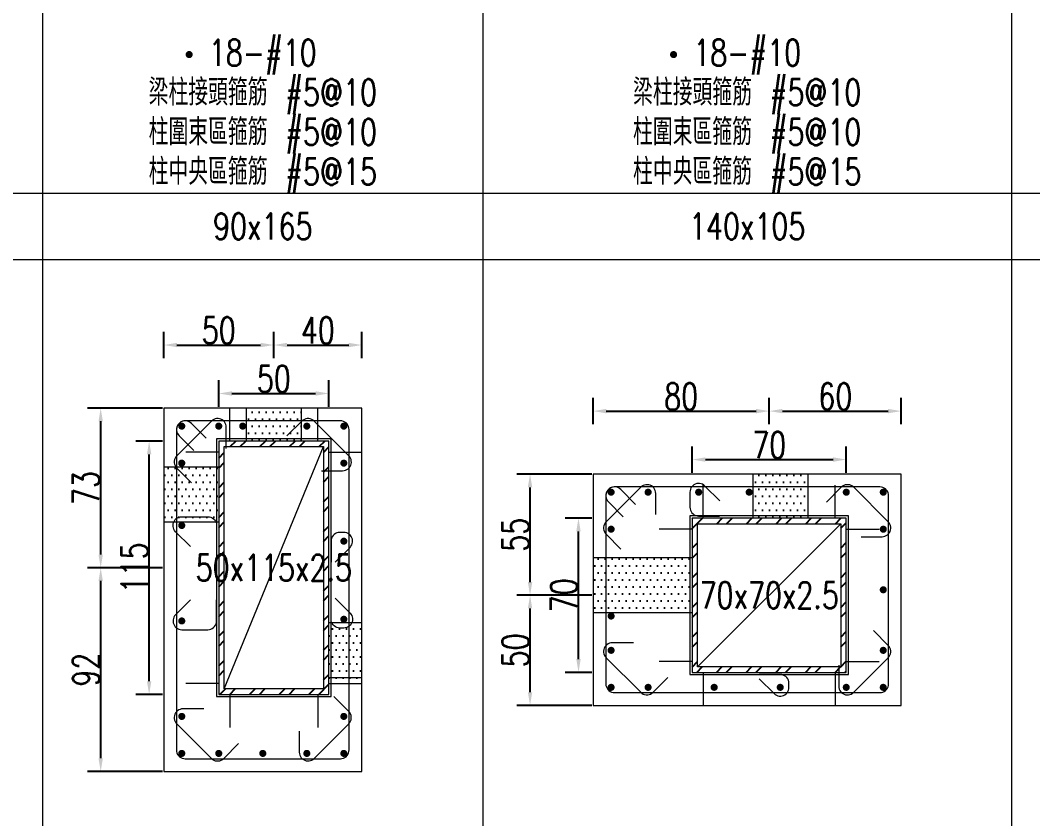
# Model space of a CAD drawing. Header units: millimetres. Extents: x 0 to 3905, y 0 to 8880.
# Drawn here: x 459.8 to 919.7, y 952 to 1314.6 of the extents above; entities that cross this region are included whole.
import ezdxf
from ezdxf.enums import TextEntityAlignment as Align

# ---------------------------------------------------------------- set-up
doc = ezdxf.new("R2010")
doc.units = ezdxf.units.MM
doc.layers.get('DEFPOINTS').update_dxf_attribs({"color": 3})
for name, color, linetype in [('Hatch線', 6, 'Continuous'), ('TC-鋼粱', 132, 'Continuous'), ('主筋斷面', 2, 'Continuous'), ('文字-主筋根數', 7, 'Continuous'), ('文字-剪力筋 中央區', 7, 'Continuous'), ('文字-剪力筋-BC', 7, 'Continuous'), ('文字-剪力筋-圍束區', 7, 'Continuous'), ('文字-斷面尺寸', 7, 'Continuous'), ('文字-輔助字', 7, 'Continuous'), ('柱斷面線', 4, 'Continuous'), ('標註字', 4, 'Continuous'), ('箍筋線', 1, 'Continuous'), ('網格線', 7, 'Continuous'), ('鋼柱', 11, 'Continuous')]:
    doc.layers.add(name, color=color, linetype=linetype)
doc.styles.add('note', font='txt.shx', dxfattribs={"width": 0.75, "height": 12})
doc.styles.add('txt', font='txt.shx', dxfattribs={"height": 0.2, "bigfont": 'chineset.shx'})
doc.dimstyles.new('RCAD_DIM', dxfattribs={"dimtxt": 12, "dimasz": 6, "dimexe": 6, "dimexo": 0.625, "dimtad": 1, "dimdec": 0, "dimdsep": 46, "dimtxsty": 'note', "dimcen": 2.5, "dimclrd": 256, "dimclre": 256, "dimclrt": 256, "dimadec": 0, "dimazin": 0, "dimtfac": 1, "dimtmove": 0, "dimatfit": 3, "dimfxl": 0, "dimtolj": 1, "dimarcsym": 0})

# ---------------------------------------------------------------- blocks, each defined once
blk = doc.blocks.new('*D294')
at = {"layer": 'DEFPOINTS', "color": 0}
for p in [(600, 1145.12), (550, 1138.5), (600, 1138.5)]:
    blk.add_point(p, dxfattribs=at)
at = {"layer": '標註字', "lineweight": -2}
for p, q in [((550, 1139.12), (550, 1151.12)), ((600, 1139.12), (600, 1151.12)), ((556, 1145.12), (594, 1145.12))]:
    blk.add_line(p, q, dxfattribs=at)
at = {"layer": '標註字'}
for points in [[(556, 1146.12), (556, 1144.12), (550, 1145.12)], [(594, 1144.12), (594, 1146.12), (600, 1145.12)]]:
    blk.add_solid(points, dxfattribs=at)
at = {"layer": '標註字', "insert": (575, 1151.75), "char_height": 12, "attachment_point": 5, "style": 'note'}
blk.add_mtext('\\A1;50', dxfattribs=at)
blk = doc.blocks.new('*D295')
at = {"layer": 'DEFPOINTS', "color": 0}
for p in [(518.38, 1123.49), (525, 1123.49), (525, 1008.49)]:
    blk.add_point(p, dxfattribs=at)
at = {"layer": '標註字', "lineweight": -2}
for p, q in [((524.38, 1123.49), (512.38, 1123.49)), ((518.38, 1014.49), (518.38, 1117.49)), ((524.38, 1008.49), (512.38, 1008.49))]:
    blk.add_line(p, q, dxfattribs=at)
at = {"layer": '標註字'}
for points in [[(519.38, 1117.49), (517.38, 1117.49), (518.38, 1123.49)], [(517.38, 1014.49), (519.38, 1014.49), (518.38, 1008.49)]]:
    blk.add_solid(points, dxfattribs=at)
at = {"layer": '標註字', "insert": (511.75, 1065.99), "char_height": 12, "attachment_point": 5, "rotation": 90, "style": 'note'}
blk.add_mtext('\\A1;115', dxfattribs=at)
blk = doc.blocks.new('*D296')
at = {"layer": 'DEFPOINTS', "color": 0}
for p in [(575, 1167.12), (525, 1160.5), (575, 1160.5)]:
    blk.add_point(p, dxfattribs=at)
at = {"layer": '標註字', "lineweight": -2}
for p, q in [((525, 1161.12), (525, 1173.12)), ((575, 1161.12), (575, 1173.12)), ((531, 1167.12), (569, 1167.12))]:
    blk.add_line(p, q, dxfattribs=at)
at = {"layer": '標註字'}
for points in [[(531, 1168.12), (531, 1166.12), (525, 1167.12)], [(569, 1166.12), (569, 1168.12), (575, 1167.12)]]:
    blk.add_solid(points, dxfattribs=at)
at = {"layer": '標註字', "insert": (550, 1173.75), "char_height": 12, "attachment_point": 5, "style": 'note'}
blk.add_mtext('\\A1;50', dxfattribs=at)
blk = doc.blocks.new('*D297')
at = {"layer": 'DEFPOINTS', "color": 0}
for p in [(615, 1167.12), (575, 1160.5), (615, 1160.5)]:
    blk.add_point(p, dxfattribs=at)
at = {"layer": '標註字', "lineweight": -2}
for p, q in [((575, 1161.12), (575, 1173.12)), ((615, 1161.12), (615, 1173.12)), ((581, 1167.12), (609, 1167.12))]:
    blk.add_line(p, q, dxfattribs=at)
at = {"layer": '標註字'}
for points in [[(581, 1168.12), (581, 1166.12), (575, 1167.12)], [(609, 1166.12), (609, 1168.12), (615, 1167.12)]]:
    blk.add_solid(points, dxfattribs=at)
at = {"layer": '標註字', "insert": (595, 1173.75), "char_height": 12, "attachment_point": 5, "style": 'note'}
blk.add_mtext('\\A1;40', dxfattribs=at)
blk = doc.blocks.new('*D298')
at = {"layer": 'DEFPOINTS', "color": 0}
for p in [(496.38, 1065.99), (525, 1065.99), (525, 973.5)]:
    blk.add_point(p, dxfattribs=at)
at = {"layer": '標註字', "lineweight": -2}
for p, q in [((524.38, 1065.99), (490.38, 1065.99)), ((496.38, 979.5), (496.38, 1059.99)), ((524.38, 973.5), (490.38, 973.5))]:
    blk.add_line(p, q, dxfattribs=at)
at = {"layer": '標註字'}
for points in [[(497.38, 1059.99), (495.38, 1059.99), (496.38, 1065.99)], [(495.38, 979.5), (497.38, 979.5), (496.38, 973.5)]]:
    blk.add_solid(points, dxfattribs=at)
at = {"layer": '標註字', "insert": (489.75, 1019.74), "char_height": 12, "attachment_point": 5, "rotation": 90, "style": 'note'}
blk.add_mtext('\\A1;92', dxfattribs=at)
blk = doc.blocks.new('*D299')
at = {"layer": 'DEFPOINTS', "color": 0}
for p in [(496.38, 1138.5), (525, 1138.5), (525, 1065.99)]:
    blk.add_point(p, dxfattribs=at)
at = {"layer": '標註字', "lineweight": -2}
for p, q in [((524.38, 1138.5), (490.38, 1138.5)), ((496.38, 1071.99), (496.38, 1132.5)), ((524.38, 1065.99), (490.38, 1065.99))]:
    blk.add_line(p, q, dxfattribs=at)
at = {"layer": '標註字'}
for points in [[(497.38, 1132.5), (495.38, 1132.5), (496.38, 1138.5)], [(495.38, 1071.99), (497.38, 1071.99), (496.38, 1065.99)]]:
    blk.add_solid(points, dxfattribs=at)
at = {"layer": '標註字', "insert": (489.75, 1102.24), "char_height": 12, "attachment_point": 5, "rotation": 90, "style": 'note'}
blk.add_mtext('\\A1;73', dxfattribs=at)
blk = doc.blocks.new('Circle_Filled')
at = {"const_width": 0.5}
blk.add_lwpolyline([(-0.25, 0, 1), (0.25, 0, 1)], format="xyb", close=True, dxfattribs=at)
blk = doc.blocks.new('*D426')
at = {"layer": 'DEFPOINTS', "color": 0}
for p in [(835, 1115.12), (765, 1108.5), (835, 1108.5)]:
    blk.add_point(p, dxfattribs=at)
at = {"layer": '標註字', "lineweight": -2}
for p, q in [((765, 1109.12), (765, 1121.12)), ((835, 1109.12), (835, 1121.12)), ((771, 1115.12), (829, 1115.12))]:
    blk.add_line(p, q, dxfattribs=at)
at = {"layer": '標註字'}
for points in [[(771, 1116.12), (771, 1114.12), (765, 1115.12)], [(829, 1114.12), (829, 1116.12), (835, 1115.12)]]:
    blk.add_solid(points, dxfattribs=at)
at = {"layer": '標註字', "insert": (800, 1121.75), "char_height": 12, "attachment_point": 5, "style": 'note'}
blk.add_mtext('\\A1;70', dxfattribs=at)
blk = doc.blocks.new('*D427')
at = {"layer": 'DEFPOINTS', "color": 0}
for p in [(713.38, 1088.5), (720, 1088.5), (720, 1018.5)]:
    blk.add_point(p, dxfattribs=at)
at = {"layer": '標註字', "lineweight": -2}
for p, q in [((719.38, 1088.5), (707.38, 1088.5)), ((713.38, 1024.5), (713.38, 1082.5)), ((719.38, 1018.5), (707.38, 1018.5))]:
    blk.add_line(p, q, dxfattribs=at)
at = {"layer": '標註字'}
for points in [[(714.38, 1082.5), (712.38, 1082.5), (713.38, 1088.5)], [(712.38, 1024.5), (714.38, 1024.5), (713.38, 1018.5)]]:
    blk.add_solid(points, dxfattribs=at)
at = {"layer": '標註字', "insert": (706.75, 1053.5), "char_height": 12, "attachment_point": 5, "rotation": 90, "style": 'note'}
blk.add_mtext('\\A1;70', dxfattribs=at)
blk = doc.blocks.new('*D428')
at = {"layer": 'DEFPOINTS', "color": 0}
for p in [(800, 1137.12), (720, 1130.5), (800, 1130.5)]:
    blk.add_point(p, dxfattribs=at)
at = {"layer": '標註字', "lineweight": -2}
for p, q in [((720, 1131.12), (720, 1143.12)), ((800, 1131.12), (800, 1143.12)), ((726, 1137.12), (794, 1137.12))]:
    blk.add_line(p, q, dxfattribs=at)
at = {"layer": '標註字'}
for points in [[(726, 1138.12), (726, 1136.12), (720, 1137.12)], [(794, 1136.12), (794, 1138.12), (800, 1137.12)]]:
    blk.add_solid(points, dxfattribs=at)
at = {"layer": '標註字', "insert": (760, 1143.75), "char_height": 12, "attachment_point": 5, "style": 'note'}
blk.add_mtext('\\A1;80', dxfattribs=at)
blk = doc.blocks.new('*D429')
at = {"layer": 'DEFPOINTS', "color": 0}
for p in [(860, 1137.12), (800, 1130.5), (860, 1130.5)]:
    blk.add_point(p, dxfattribs=at)
at = {"layer": '標註字', "lineweight": -2}
for p, q in [((800, 1131.12), (800, 1143.12)), ((860, 1131.12), (860, 1143.12)), ((806, 1137.12), (854, 1137.12))]:
    blk.add_line(p, q, dxfattribs=at)
at = {"layer": '標註字'}
for points in [[(806, 1138.12), (806, 1136.12), (800, 1137.12)], [(854, 1136.12), (854, 1138.12), (860, 1137.12)]]:
    blk.add_solid(points, dxfattribs=at)
at = {"layer": '標註字', "insert": (830, 1143.75), "char_height": 12, "attachment_point": 5, "style": 'note'}
blk.add_mtext('\\A1;60', dxfattribs=at)
blk = doc.blocks.new('*D430')
at = {"layer": 'DEFPOINTS', "color": 0}
for p in [(691.38, 1053.5), (720, 1053.5), (720, 1003.5)]:
    blk.add_point(p, dxfattribs=at)
at = {"layer": '標註字', "lineweight": -2}
for p, q in [((719.38, 1053.5), (685.38, 1053.5)), ((691.38, 1009.5), (691.38, 1047.5)), ((719.38, 1003.5), (685.38, 1003.5))]:
    blk.add_line(p, q, dxfattribs=at)
at = {"layer": '標註字'}
for points in [[(692.38, 1047.5), (690.38, 1047.5), (691.38, 1053.5)], [(690.38, 1009.5), (692.38, 1009.5), (691.38, 1003.5)]]:
    blk.add_solid(points, dxfattribs=at)
at = {"layer": '標註字', "insert": (684.75, 1028.5), "char_height": 12, "attachment_point": 5, "rotation": 90, "style": 'note'}
blk.add_mtext('\\A1;50', dxfattribs=at)
blk = doc.blocks.new('*D431')
at = {"layer": 'DEFPOINTS', "color": 0}
for p in [(691.38, 1108.5), (720, 1108.5), (720, 1053.5)]:
    blk.add_point(p, dxfattribs=at)
at = {"layer": '標註字', "lineweight": -2}
for p, q in [((719.38, 1108.5), (685.38, 1108.5)), ((691.38, 1059.5), (691.38, 1102.5)), ((719.38, 1053.5), (685.38, 1053.5))]:
    blk.add_line(p, q, dxfattribs=at)
at = {"layer": '標註字'}
for points in [[(692.38, 1102.5), (690.38, 1102.5), (691.38, 1108.5)], [(690.38, 1059.5), (692.38, 1059.5), (691.38, 1053.5)]]:
    blk.add_solid(points, dxfattribs=at)
at = {"layer": '標註字', "insert": (684.75, 1081), "char_height": 12, "attachment_point": 5, "rotation": 90, "style": 'note'}
blk.add_mtext('\\A1;55', dxfattribs=at)

msp = doc.modelspace()

# ---------------------------------------------------------------- hatches: boundary and pattern name
at = {"layer": 'Hatch線'}
h = msp.add_hatch(dxfattribs=at)
h.set_pattern_fill('ANSI32', color=256, style=0)
h.paths.add_polyline_path([(550, 1008.49), (600, 1008.49), (600, 1123.49), (550, 1123.49)], flags=17)
h.paths.add_polyline_path([(552.5, 1010.99), (552.5, 1120.99), (597.5, 1120.99), (597.5, 1010.99)])
h = msp.add_hatch(dxfattribs=at)
h.set_pattern_fill('ANSI32', color=256, style=0)
h.paths.add_polyline_path([(765, 1018.5), (835, 1018.5), (835, 1088.5), (765, 1088.5)], flags=17)
h.paths.add_polyline_path([(767.5, 1021), (767.5, 1086), (832.5, 1086), (832.5, 1021)])
at = {"layer": 'TC-鋼粱'}
h = msp.add_hatch(dxfattribs=at)
h.set_pattern_fill('DOTS', color=256, scale=2, style=0)
h.paths.add_polyline_path([(587.5, 1138.5), (562.5, 1138.5), (562.5, 1123.49), (587.5, 1123.49)], flags=17)
h = msp.add_hatch(dxfattribs=at)
h.set_pattern_fill('DOTS', color=256, scale=2, style=0)
h.paths.add_polyline_path([(525, 1111.81), (525, 1086.81), (550, 1086.81), (550, 1111.81)], flags=17)
h = msp.add_hatch(dxfattribs=at)
h.set_pattern_fill('DOTS', color=256, scale=2, style=0)
h.paths.add_polyline_path([(817.5, 1108.5), (792.5, 1108.5), (792.5, 1088.5), (817.5, 1088.5)], flags=17)
h = msp.add_hatch(dxfattribs=at)
h.set_pattern_fill('DOTS', color=256, scale=2, style=0)
h.paths.add_polyline_path([(720, 1070.69), (720, 1045.69), (765, 1045.69), (765, 1070.69)], flags=17)
h = msp.add_hatch(dxfattribs=at)
h.set_pattern_fill('DOTS', color=256, scale=2, style=0)
h.paths.add_polyline_path([(615, 1016), (615, 1041), (600, 1041), (600, 1016)], flags=17)

# ---------------------------------------------------------------- linework, layer by layer
at = {"layer": 'DEFPOINTS', "lineweight": 5}
for points in [[(555, 1123.49), (555, 1138.49)], [(595, 1123.49), (595, 1138.49)], [(550, 1007.49), (601, 1007.49), (601, 1124.49), (549, 1124.49), (549, 1007.49), (550, 1007.49)], [(550, 1118.49), (535, 1118.49)], [(552.5, 1010.99), (597.5, 1120.99)], [(600, 1118.49), (615, 1118.49)], [(770, 1088.5), (770, 1103.5)], [(830, 1088.5), (830, 1103.5)], [(765, 1017.5), (836, 1017.5), (836, 1089.5), (764, 1089.5), (764, 1017.5), (765, 1017.5)], [(767.5, 1021), (832.5, 1086)], [(765, 1083.5), (750, 1083.5)], [(835, 1083.5), (850, 1083.5)], [(765, 1023.5), (750, 1023.5)], [(835, 1023.5), (850, 1023.5)], [(770, 1018.5), (770, 1003.5)], [(830, 1018.5), (830, 1003.5)], [(550, 1013.49), (535, 1013.49)], [(600, 1013.49), (615, 1013.49)], [(555, 1008.49), (555, 993.49)], [(595, 1008.49), (595, 993.49)]]:
    msp.add_lwpolyline(points, dxfattribs=at)
at = {"layer": 'TC-鋼粱', "lineweight": 5}
for points in [[(562.5, 1138.5), (562.5, 1123.49)], [(587.5, 1138.5), (587.5, 1123.49)], [(525, 1111.81), (550, 1111.81)], [(792.5, 1108.5), (792.5, 1088.5)], [(817.5, 1108.5), (817.5, 1088.5)], [(525, 1086.81), (550, 1086.81)], [(720, 1070.69), (765, 1070.69)], [(720, 1045.69), (765, 1045.69)], [(615, 1041), (600, 1041)], [(615, 1016), (600, 1016)]]:
    msp.add_lwpolyline(points, dxfattribs=at)
at = {"layer": '柱斷面線', "lineweight": 5}
for points in [[(525, 973.5), (615, 973.5), (615, 1138.5), (525, 1138.5), (525, 973.5)], [(720, 1003.5), (860, 1003.5), (860, 1108.5), (720, 1108.5), (720, 1003.5)]]:
    msp.add_lwpolyline(points, dxfattribs=at)
at = {"layer": '箍筋線', "lineweight": 5}
for points in [[(553.43, 1120.21), (553.43, 1129.75), (553.37, 1130.42), (553.2, 1131.06), (552.93, 1131.67), (552.56, 1132.23), (552.1, 1132.72), (551.57, 1133.12), (550.97, 1133.42), (550.34, 1133.63), (549.67, 1133.72), (549.01, 1133.7), (548.35, 1133.57), (547.73, 1133.33), (547.15, 1132.99), (546.64, 1132.56), (530.94, 1116.86), (530.49, 1116.33), (530.15, 1115.73), (529.91, 1115.08), (529.79, 1114.39), (529.79, 1113.7), (529.91, 1113.02), (530.15, 1112.37), (530.49, 1111.77), (530.94, 1111.24), (537.68, 1104.49)], [(544.33, 1124.79), (537.58, 1131.54), (537.07, 1131.97), (536.49, 1132.31), (535.87, 1132.55), (535.22, 1132.68), (534.55, 1132.7), (533.89, 1132.61), (533.25, 1132.4), (532.66, 1132.1), (532.12, 1131.69), (531.66, 1131.21), (531.29, 1130.65), (531.02, 1130.04), (530.85, 1129.4), (530.79, 1128.73), (530.79, 983.27), (530.86, 982.58), (531.03, 981.91), (531.33, 981.28), (531.72, 980.71), (532.21, 980.22), (532.78, 979.83), (533.41, 979.53), (534.08, 979.36), (534.77, 979.29), (605.23, 979.29), (605.92, 979.36), (606.59, 979.53), (607.22, 979.83), (607.79, 980.22), (608.28, 980.71), (608.67, 981.28), (608.97, 981.91), (609.14, 982.58), (609.21, 983.27), (609.21, 1128.73), (609.14, 1129.42), (608.97, 1130.09), (608.67, 1130.72), (608.28, 1131.29), (607.79, 1131.78), (607.22, 1132.17), (606.59, 1132.47), (605.92, 1132.64), (605.23, 1132.71), (534.77, 1132.71), (534.1, 1132.65), (533.46, 1132.48), (532.85, 1132.21), (532.29, 1131.84), (531.81, 1131.38), (531.4, 1130.84), (531.1, 1130.25), (530.89, 1129.61), (530.8, 1128.95), (530.82, 1128.28), (530.95, 1127.63), (531.19, 1127.01), (531.53, 1126.43), (531.96, 1125.92), (538.71, 1119.17)], [(596.71, 1110.07), (606.25, 1110.07), (606.92, 1110.13), (607.56, 1110.3), (608.17, 1110.57), (608.73, 1110.94), (609.22, 1111.4), (609.62, 1111.93), (609.92, 1112.53), (610.13, 1113.16), (610.22, 1113.83), (610.2, 1114.49), (610.07, 1115.15), (609.83, 1115.77), (609.49, 1116.35), (609.06, 1116.86), (593.36, 1132.56), (592.83, 1133.01), (592.23, 1133.35), (591.58, 1133.59), (590.89, 1133.71), (590.2, 1133.71), (589.52, 1133.59), (588.87, 1133.35), (588.27, 1133.01), (587.74, 1132.56), (580.99, 1125.82)], [(748.43, 1090.21), (748.43, 1099.75), (748.37, 1100.42), (748.2, 1101.06), (747.93, 1101.67), (747.56, 1102.23), (747.1, 1102.72), (746.57, 1103.12), (745.97, 1103.42), (745.34, 1103.63), (744.67, 1103.72), (744.01, 1103.7), (743.35, 1103.57), (742.73, 1103.33), (742.15, 1102.99), (741.64, 1102.56), (725.94, 1086.86), (725.49, 1086.33), (725.15, 1085.73), (724.91, 1085.08), (724.79, 1084.39), (724.79, 1083.7), (724.91, 1083.02), (725.15, 1082.37), (725.49, 1081.77), (725.94, 1081.24), (732.68, 1074.49)], [(777.5, 1096.36), (770.76, 1103.11), (770.25, 1103.54), (769.67, 1103.88), (769.05, 1104.12), (768.39, 1104.25), (767.72, 1104.27), (767.06, 1104.18), (766.42, 1103.97), (765.83, 1103.67), (765.3, 1103.26), (764.84, 1102.78), (764.47, 1102.22), (764.19, 1101.61), (764.03, 1100.97), (763.97, 1100.3), (763.97, 1093.46), (764.03, 1092.76), (764.21, 1092.1), (764.5, 1091.47), (764.9, 1090.9), (765.39, 1090.41), (765.96, 1090.01), (766.59, 1089.72), (767.25, 1089.54), (767.95, 1089.48), (777.49, 1089.48)], [(841.71, 1080.07), (851.25, 1080.07), (851.92, 1080.13), (852.56, 1080.3), (853.17, 1080.57), (853.73, 1080.94), (854.22, 1081.4), (854.62, 1081.93), (854.92, 1082.53), (855.13, 1083.16), (855.22, 1083.83), (855.2, 1084.49), (855.07, 1085.15), (854.83, 1085.77), (854.49, 1086.35), (854.06, 1086.86), (838.36, 1102.56), (837.83, 1103.01), (837.23, 1103.35), (836.58, 1103.59), (835.89, 1103.71), (835.2, 1103.71), (834.52, 1103.59), (833.87, 1103.35), (833.27, 1103.01), (832.74, 1102.56), (825.99, 1095.82)], [(739.33, 1094.79), (732.58, 1101.54), (732.07, 1101.97), (731.49, 1102.31), (730.87, 1102.55), (730.22, 1102.68), (729.55, 1102.7), (728.89, 1102.61), (728.25, 1102.4), (727.66, 1102.1), (727.12, 1101.69), (726.66, 1101.21), (726.29, 1100.65), (726.02, 1100.04), (725.85, 1099.4), (725.79, 1098.73), (725.79, 1013.27), (725.86, 1012.58), (726.03, 1011.91), (726.33, 1011.28), (726.72, 1010.71), (727.21, 1010.22), (727.78, 1009.83), (728.41, 1009.53), (729.08, 1009.36), (729.77, 1009.29), (850.23, 1009.29), (850.92, 1009.36), (851.59, 1009.53), (852.22, 1009.83), (852.79, 1010.22), (853.28, 1010.71), (853.67, 1011.28), (853.97, 1011.91), (854.14, 1012.58), (854.21, 1013.27), (854.21, 1098.73), (854.14, 1099.42), (853.97, 1100.09), (853.67, 1100.72), (853.28, 1101.29), (852.79, 1101.78), (852.22, 1102.17), (851.59, 1102.47), (850.92, 1102.64), (850.23, 1102.71), (729.77, 1102.71), (729.1, 1102.65), (728.46, 1102.48), (727.85, 1102.21), (727.29, 1101.84), (726.81, 1101.38), (726.4, 1100.84), (726.1, 1100.25), (725.89, 1099.61), (725.8, 1098.95), (725.82, 1098.28), (725.95, 1097.63), (726.19, 1097.01), (726.53, 1096.43), (726.96, 1095.92), (733.71, 1089.17)], [(537.14, 1075.64), (530.39, 1082.38), (529.96, 1082.9), (529.62, 1083.47), (529.38, 1084.09), (529.25, 1084.75), (529.23, 1085.42), (529.32, 1086.08), (529.53, 1086.72), (529.83, 1087.31), (530.24, 1087.84), (530.72, 1088.3), (531.28, 1088.67), (531.89, 1088.95), (532.53, 1089.11), (533.2, 1089.17), (545.04, 1089.17), (545.74, 1089.11), (546.4, 1088.93), (547.03, 1088.64), (547.6, 1088.24), (548.09, 1087.75), (548.49, 1087.18), (548.78, 1086.55), (548.96, 1085.89), (549.02, 1085.2), (549.02, 1075.66)], [(602.86, 1068.5), (609.61, 1075.24), (610.04, 1075.75), (610.38, 1076.33), (610.62, 1076.95), (610.75, 1077.61), (610.77, 1078.28), (610.68, 1078.94), (610.47, 1079.58), (610.17, 1080.17), (609.77, 1080.7), (609.28, 1081.16), (608.72, 1081.53), (608.11, 1081.81), (607.47, 1081.97), (606.8, 1082.03), (604.96, 1082.03), (604.27, 1081.97), (603.6, 1081.79), (602.97, 1081.5), (602.4, 1081.1), (601.91, 1080.61), (601.51, 1080.04), (601.22, 1079.41), (601.04, 1078.75), (600.98, 1078.06), (600.98, 1068.52)], [(537.14, 1051.4), (530.39, 1044.66), (529.96, 1044.15), (529.62, 1043.57), (529.38, 1042.95), (529.25, 1042.29), (529.23, 1041.62), (529.32, 1040.96), (529.53, 1040.33), (529.83, 1039.73), (530.24, 1039.2), (530.72, 1038.74), (531.28, 1038.37), (531.89, 1038.1), (532.53, 1037.93), (533.2, 1037.87), (545.04, 1037.87), (545.74, 1037.93), (546.4, 1038.11), (547.03, 1038.41), (547.6, 1038.8), (548.09, 1039.29), (548.49, 1039.86), (548.78, 1040.49), (548.96, 1041.16), (549.02, 1041.85), (549.02, 1051.39)], [(602.86, 1052.17), (609.61, 1045.42), (610.04, 1044.91), (610.38, 1044.34), (610.62, 1043.71), (610.75, 1043.06), (610.77, 1042.39), (610.68, 1041.73), (610.47, 1041.09), (610.17, 1040.5), (609.77, 1039.96), (609.28, 1039.5), (608.72, 1039.13), (608.11, 1038.86), (607.47, 1038.69), (606.8, 1038.64), (604.96, 1038.64), (604.27, 1038.7), (603.6, 1038.87), (602.97, 1039.17), (602.4, 1039.56), (601.91, 1040.05), (601.51, 1040.62), (601.22, 1041.25), (601.04, 1041.92), (600.98, 1042.61), (600.98, 1052.15)], [(831.57, 1021.79), (831.57, 1012.25), (831.63, 1011.58), (831.8, 1010.94), (832.07, 1010.33), (832.44, 1009.77), (832.9, 1009.28), (833.43, 1008.88), (834.03, 1008.58), (834.66, 1008.37), (835.33, 1008.28), (835.99, 1008.3), (836.65, 1008.43), (837.27, 1008.67), (837.85, 1009.01), (838.36, 1009.44), (854.06, 1025.14), (854.51, 1025.67), (854.85, 1026.27), (855.09, 1026.92), (855.21, 1027.61), (855.21, 1028.3), (855.09, 1028.98), (854.85, 1029.63), (854.51, 1030.23), (854.06, 1030.76), (847.32, 1037.51)], [(738.29, 1031.93), (728.75, 1031.93), (728.08, 1031.87), (727.44, 1031.7), (726.83, 1031.43), (726.27, 1031.06), (725.78, 1030.6), (725.38, 1030.07), (725.08, 1029.47), (724.87, 1028.84), (724.78, 1028.17), (724.8, 1027.51), (724.93, 1026.85), (725.17, 1026.23), (725.51, 1025.65), (725.94, 1025.14), (741.64, 1009.44), (742.17, 1008.99), (742.77, 1008.65), (743.42, 1008.41), (744.11, 1008.29), (744.8, 1008.29), (745.48, 1008.41), (746.13, 1008.65), (746.73, 1008.99), (747.26, 1009.44), (754.01, 1016.18)], [(795.44, 1015.64), (802.19, 1008.89), (802.7, 1008.46), (803.27, 1008.12), (803.9, 1007.88), (804.55, 1007.75), (805.22, 1007.73), (805.88, 1007.82), (806.52, 1008.03), (807.11, 1008.33), (807.65, 1008.73), (808.11, 1009.22), (808.48, 1009.78), (808.75, 1010.39), (808.92, 1011.03), (808.97, 1011.7), (808.97, 1013.54), (808.91, 1014.23), (808.74, 1014.9), (808.44, 1015.53), (808.05, 1016.1), (807.56, 1016.59), (806.99, 1016.99), (806.36, 1017.28), (805.69, 1017.46), (805, 1017.52), (795.46, 1017.52)], [(586.57, 991.79), (586.57, 982.25), (586.63, 981.58), (586.8, 980.94), (587.07, 980.33), (587.44, 979.77), (587.9, 979.28), (588.43, 978.88), (589.03, 978.58), (589.66, 978.37), (590.33, 978.28), (590.99, 978.3), (591.65, 978.43), (592.27, 978.67), (592.85, 979.01), (593.36, 979.44), (609.06, 995.14), (609.51, 995.67), (609.85, 996.27), (610.09, 996.92), (610.21, 997.61), (610.21, 998.3), (610.09, 998.98), (609.85, 999.63), (609.51, 1000.23), (609.06, 1000.76), (602.32, 1007.51)], [(543.29, 1001.93), (533.75, 1001.93), (533.08, 1001.87), (532.44, 1001.7), (531.83, 1001.43), (531.27, 1001.06), (530.78, 1000.6), (530.38, 1000.07), (530.08, 999.47), (529.87, 998.84), (529.78, 998.17), (529.8, 997.51), (529.93, 996.85), (530.17, 996.23), (530.51, 995.65), (530.94, 995.14), (546.64, 979.44), (547.17, 978.99), (547.77, 978.65), (548.42, 978.41), (549.11, 978.29), (549.8, 978.29), (550.48, 978.41), (551.13, 978.65), (551.73, 978.99), (552.26, 979.44), (559.01, 986.18)]]:
    msp.add_lwpolyline(points, dxfattribs=at)
at = {"layer": '網格線', "lineweight": 5}
for points in [[(470, 1608), (470, 1236)], [(670, 1608), (670, 1236)], [(910, 1608), (910, 1236)], [(270, 1236), (470, 1236)], [(470, 1236), (670, 1236)], [(470, 1236), (470, 1206)], [(670, 1236), (910, 1236)], [(670, 1236), (670, 1206)], [(910, 1236), (1180, 1236)], [(910, 1236), (910, 1206)], [(270, 1206), (470, 1206)], [(470, 1206), (670, 1206)], [(470, 1206), (470, 834)], [(670, 1206), (910, 1206)], [(670, 1206), (670, 834)], [(910, 1206), (1180, 1206)], [(910, 1206), (910, 834)]]:
    msp.add_lwpolyline(points, dxfattribs=at)
at = {"layer": '鋼柱', "lineweight": 5}
for points in [[(550, 1008.49), (600, 1008.49), (600, 1123.49), (550, 1123.49), (550, 1008.49)], [(552.5, 1010.99), (552.5, 1120.99), (597.5, 1120.99), (597.5, 1010.99), (552.5, 1010.99)], [(765, 1018.5), (835, 1018.5), (835, 1088.5), (765, 1088.5), (765, 1018.5)], [(767.5, 1021), (767.5, 1086), (832.5, 1086), (832.5, 1021), (767.5, 1021)]]:
    msp.add_lwpolyline(points, dxfattribs=at)

# ---------------------------------------------------------------- block references
at = {"layer": '主筋斷面', "lineweight": 5, "xscale": 3.220000028610229, "yscale": 3.220000028610229}
for p in [(536.56, 1299), (756.56, 1299), (533.2, 1130.3), (550, 1130.3), (560.89, 1130.3), (590, 1130.3), (606.8, 1130.3), (533.2, 1113.5), (606.8, 1113.5), (728.2, 1100.3), (745, 1100.3), (767.95, 1100.3), (790.89, 1100.3), (835, 1100.3), (851.8, 1100.3), (533.2, 1085.2), (728.2, 1083.5), (851.8, 1083.5), (606.8, 1078.05), (851.8, 1056), (606.8, 1042.61), (728.2, 1044.08), (533.2, 1041.85), (728.2, 1028.5), (851.8, 1028.5), (728.2, 1011.7), (745, 1011.7), (775, 1011.7), (805, 1011.7), (835, 1011.7), (851.8, 1011.7), (533.2, 998.5), (606.8, 998.5), (533.2, 981.7), (550, 981.7), (570, 981.7), (590, 981.7), (606.8, 981.7)]:
    msp.add_blockref('Circle_Filled', p, dxfattribs=at)

# ---------------------------------------------------------------- texts
at = {"layer": '文字-主筋根數', "style": 'txt', "width": 0.75}
for p in [(570, 1299), (790, 1299)]:
    msp.add_text('18-#10', height=12, dxfattribs=at).set_placement(p, align=Align.MIDDLE)
at = {"layer": '文字-剪力筋 中央區', "style": 'txt', "width": 0.75}
for p in [(570, 1245), (790, 1245)]:
    msp.add_text('柱中央區箍筋 #5@15', height=12, dxfattribs=at).set_placement(p, align=Align.MIDDLE)
at = {"layer": '文字-剪力筋-BC', "style": 'txt', "width": 0.75}
for p in [(570, 1281), (790, 1281)]:
    msp.add_text('梁柱接頭箍筋 #5@10', height=12, dxfattribs=at).set_placement(p, align=Align.MIDDLE)
at = {"layer": '文字-剪力筋-圍束區', "style": 'txt', "width": 0.75}
for p in [(570, 1263), (790, 1263)]:
    msp.add_text('柱圍束區箍筋 #5@10', height=12, dxfattribs=at).set_placement(p, align=Align.MIDDLE)
at = {"layer": '文字-斷面尺寸', "style": 'txt', "width": 0.75}
for s, p in [('90x165', (570, 1221)), ('140x105', (790, 1221))]:
    msp.add_text(s, height=12, dxfattribs=at).set_placement(p, align=Align.MIDDLE)
at = {"layer": '文字-輔助字', "style": 'txt', "width": 0.75}
for s, p in [('50x115x2.5', (575, 1065.99)), ('70x70x2.5', (800, 1053.5))]:
    msp.add_text(s, height=12, dxfattribs=at).set_placement(p, align=Align.MIDDLE)

# ---------------------------------------------------------------- dimensions: what is measured, and where the dimension line sits
at = {"layer": '標註字'}
for base, p1, p2, picture, middle in [((575, 1167.12), (525, 1160.5), (575, 1160.5), '*D296', (550, 1173.75)), ((615, 1167.12), (575, 1160.5), (615, 1160.5), '*D297', (595, 1173.75)), ((600, 1145.12), (550, 1138.5), (600, 1138.5), '*D294', (575, 1151.75)), ((800, 1137.12), (720, 1130.5), (800, 1130.5), '*D428', (760, 1143.75)), ((860, 1137.12), (800, 1130.5), (860, 1130.5), '*D429', (830, 1143.75)), ((835, 1115.12), (765, 1108.5), (835, 1108.5), '*D426', (800, 1121.75))]:
    dim = msp.add_linear_dim(base=base, p1=p1, p2=p2, dimstyle='RCAD_DIM', dxfattribs=at)
    dim.commit()
    dim.dimension.update_dxf_attribs({"geometry": picture, "text_midpoint": middle})
for base, p1, p2, picture, middle in [((496.38, 1138.5), (525, 1065.99), (525, 1138.5), '*D299', (489.75, 1102.24)), ((518.38, 1123.49), (525, 1008.49), (525, 1123.49), '*D295', (511.75, 1065.99)), ((691.38, 1108.5), (720, 1053.5), (720, 1108.5), '*D431', (684.75, 1081)), ((713.38, 1088.5), (720, 1018.5), (720, 1088.5), '*D427', (706.75, 1053.5)), ((496.38, 1065.99), (525, 973.5), (525, 1065.99), '*D298', (489.75, 1019.74)), ((691.38, 1053.5), (720, 1003.5), (720, 1053.5), '*D430', (684.75, 1028.5))]:
    dim = msp.add_linear_dim(base=base, p1=p1, p2=p2, angle=90, dimstyle='RCAD_DIM', dxfattribs=at)
    dim.commit()
    dim.dimension.update_dxf_attribs({"geometry": picture, "text_midpoint": middle})

doc.saveas('drawing.dxf')
